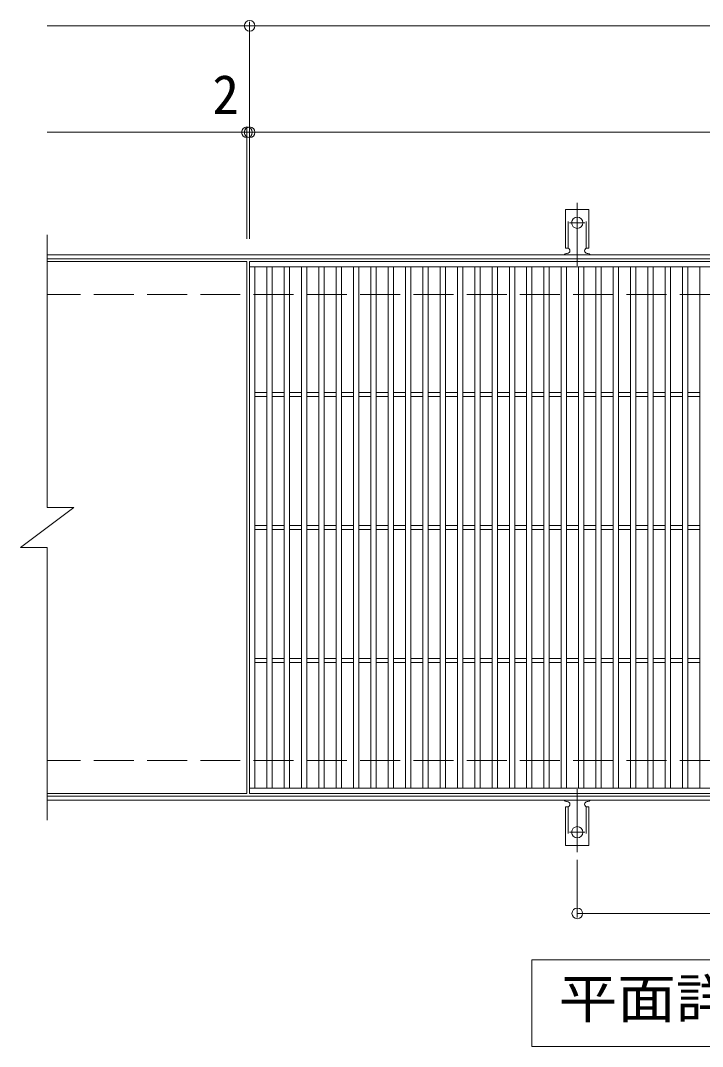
# Model space of a CAD drawing. Units: millimetres, scale not verified. Extents: x -1704 to 1591, y -1366 to 1076.
# Drawn here: x -684 to -172, y 274 to 1045 of the extents above; entities that cross this region are included whole.
import ezdxf
from ezdxf.enums import TextEntityAlignment as Align

# ---------------------------------------------------------------- set-up
doc = ezdxf.new("R2010")
doc.units = ezdxf.units.MM
doc.header["$LTSCALE"] = 10
doc.header["$PDMODE"] = 32
doc.header["$PDSIZE"] = 8
for name, pattern in [('CHAIN2', [12, 9, -1, 1, -1]), ('DASHED2', [3, 2, -1]), ('DASHED3', [4, 3, -1])]:
    doc.linetypes.add(name, pattern=pattern)
for name, color, linetype, lineweight in [('C-1', 2, 'Continuous', 9), ('C-2', 3, 'Continuous', 9), ('C-4', 7, 'Continuous', 9), ('C-5', 7, 'Continuous', 9), ('C-A', 3, 'Continuous', 9)]:
    doc.layers.add(name, color=color, linetype=linetype, lineweight=lineweight)
doc.styles.add('ＭＳ ゴシック', font='')
doc.styles.get('ＭＳ ゴシック').set_extended_font_data('MS Gothic')

msp = doc.modelspace()

# ---------------------------------------------------------------- linework, layer by layer
at = {"layer": 'C-1'}
for p, q in [((641, 869.46), (-664, 869.46)), ((641, 866.46), (-664, 866.46)), ((641, 462.46), (-664, 462.46)), ((641, 459.46), (-664, 459.46))]:
    msp.add_line(p, q, dxfattribs=at)
at = {"layer": 'C-1', "linetype": 'DASHED3'}
for p, q in [((641, 839.46), (-664, 839.46)), ((641, 489.46), (-664, 489.46))]:
    msp.add_line(p, q, dxfattribs=at)
at = {"layer": 'C-2'}
for p, q in [((-664, 884.46), (-664, 679.46)), ((-514, 864.46), (-664, 864.46)), ((-514, 864.46), (-514, 464.46)), ((-512, 860.46), (480, 860.46)), ((-508, 468.46), (-508, 860.46)), ((-499, 468.46), (-499, 860.46)), ((-495, 468.46), (-495, 860.46)), ((-486, 468.46), (-486, 860.46)), ((-482, 468.46), (-482, 860.46)), ((-473, 468.46), (-473, 860.46)), ((-469, 468.46), (-469, 860.46)), ((-460, 468.46), (-460, 860.46)), ((-456, 468.46), (-456, 860.46)), ((-447, 468.46), (-447, 860.46)), ((-443, 468.46), (-443, 860.46)), ((-434, 468.46), (-434, 860.46)), ((-430, 468.46), (-430, 860.46)), ((-421, 468.46), (-421, 860.46)), ((-417, 468.46), (-417, 860.46)), ((-408, 468.46), (-408, 860.46)), ((-404, 468.46), (-404, 860.46)), ((-395, 468.46), (-395, 860.46)), ((-391, 468.46), (-391, 860.46)), ((-382, 468.46), (-382, 860.46)), ((-378, 468.46), (-378, 860.46)), ((-369, 468.46), (-369, 860.46)), ((-365, 468.46), (-365, 860.46)), ((-356, 468.46), (-356, 860.46)), ((-352, 468.46), (-352, 860.46)), ((-343, 468.46), (-343, 860.46)), ((-339, 468.46), (-339, 860.46)), ((-330, 468.46), (-330, 860.46)), ((-326, 468.46), (-326, 860.46)), ((-317, 468.46), (-317, 860.46)), ((-313, 468.46), (-313, 860.46)), ((-304, 468.46), (-304, 860.46)), ((-300, 468.46), (-300, 860.46)), ((-291, 468.46), (-291, 860.46)), ((-287, 468.46), (-287, 860.46)), ((-278, 468.46), (-278, 860.46)), ((-274, 468.46), (-274, 860.46)), ((-265, 468.46), (-265, 860.46)), ((-261, 468.46), (-261, 860.46)), ((-252, 468.46), (-252, 860.46)), ((-248, 468.46), (-248, 860.46)), ((-239, 468.46), (-239, 860.46)), ((-235, 468.46), (-235, 860.46)), ((-226, 468.46), (-226, 860.46)), ((-222, 468.46), (-222, 860.46)), ((-213, 468.46), (-213, 860.46)), ((-209, 468.46), (-209, 860.46)), ((-200, 468.46), (-200, 860.46)), ((-196, 468.46), (-196, 860.46)), ((-187, 468.46), (-187, 860.46)), ((-183, 468.46), (-183, 860.46)), ((-174, 468.46), (-174, 860.46)), ((-508, 765.96), (-499, 765.96)), ((-495, 765.96), (-486, 765.96)), ((-482, 765.96), (-473, 765.96)), ((-469, 765.96), (-460, 765.96)), ((-456, 765.96), (-447, 765.96)), ((-443, 765.96), (-434, 765.96)), ((-430, 765.96), (-421, 765.96)), ((-417, 765.96), (-408, 765.96)), ((-404, 765.96), (-395, 765.96)), ((-391, 765.96), (-382, 765.96)), ((-378, 765.96), (-369, 765.96)), ((-365, 765.96), (-356, 765.96)), ((-352, 765.96), (-343, 765.96)), ((-339, 765.96), (-330, 765.96)), ((-326, 765.96), (-317, 765.96)), ((-313, 765.96), (-304, 765.96)), ((-300, 765.96), (-291, 765.96)), ((-287, 765.96), (-278, 765.96)), ((-274, 765.96), (-265, 765.96)), ((-261, 765.96), (-252, 765.96)), ((-248, 765.96), (-239, 765.96)), ((-235, 765.96), (-226, 765.96)), ((-222, 765.96), (-213, 765.96)), ((-209, 765.96), (-200, 765.96)), ((-196, 765.96), (-187, 765.96)), ((-183, 765.96), (-174, 765.96)), ((-508, 762.96), (-499, 762.96)), ((-495, 762.96), (-486, 762.96)), ((-482, 762.96), (-473, 762.96)), ((-469, 762.96), (-460, 762.96)), ((-456, 762.96), (-447, 762.96)), ((-443, 762.96), (-434, 762.96)), ((-430, 762.96), (-421, 762.96)), ((-417, 762.96), (-408, 762.96)), ((-404, 762.96), (-395, 762.96)), ((-391, 762.96), (-382, 762.96)), ((-378, 762.96), (-369, 762.96)), ((-365, 762.96), (-356, 762.96)), ((-352, 762.96), (-343, 762.96)), ((-339, 762.96), (-330, 762.96)), ((-326, 762.96), (-317, 762.96)), ((-313, 762.96), (-304, 762.96)), ((-300, 762.96), (-291, 762.96)), ((-287, 762.96), (-278, 762.96)), ((-274, 762.96), (-265, 762.96)), ((-261, 762.96), (-252, 762.96)), ((-248, 762.96), (-239, 762.96)), ((-235, 762.96), (-226, 762.96)), ((-222, 762.96), (-213, 762.96)), ((-209, 762.96), (-200, 762.96)), ((-196, 762.96), (-187, 762.96)), ((-183, 762.96), (-174, 762.96)), ((-684, 649.46), (-644, 679.46)), ((-664, 679.46), (-644, 679.46)), ((-508, 665.96), (-499, 665.96)), ((-495, 665.96), (-486, 665.96)), ((-482, 665.96), (-473, 665.96)), ((-469, 665.96), (-460, 665.96)), ((-456, 665.96), (-447, 665.96)), ((-443, 665.96), (-434, 665.96)), ((-430, 665.96), (-421, 665.96)), ((-417, 665.96), (-408, 665.96)), ((-404, 665.96), (-395, 665.96)), ((-391, 665.96), (-382, 665.96)), ((-378, 665.96), (-369, 665.96)), ((-365, 665.96), (-356, 665.96)), ((-352, 665.96), (-343, 665.96)), ((-339, 665.96), (-330, 665.96)), ((-326, 665.96), (-317, 665.96)), ((-313, 665.96), (-304, 665.96)), ((-300, 665.96), (-291, 665.96)), ((-287, 665.96), (-278, 665.96)), ((-274, 665.96), (-265, 665.96)), ((-261, 665.96), (-252, 665.96)), ((-248, 665.96), (-239, 665.96)), ((-235, 665.96), (-226, 665.96)), ((-222, 665.96), (-213, 665.96)), ((-209, 665.96), (-200, 665.96)), ((-196, 665.96), (-187, 665.96)), ((-183, 665.96), (-174, 665.96)), ((-508, 662.96), (-499, 662.96)), ((-495, 662.96), (-486, 662.96)), ((-482, 662.96), (-473, 662.96)), ((-469, 662.96), (-460, 662.96)), ((-456, 662.96), (-447, 662.96)), ((-443, 662.96), (-434, 662.96)), ((-430, 662.96), (-421, 662.96)), ((-417, 662.96), (-408, 662.96)), ((-404, 662.96), (-395, 662.96)), ((-391, 662.96), (-382, 662.96)), ((-378, 662.96), (-369, 662.96)), ((-365, 662.96), (-356, 662.96)), ((-352, 662.96), (-343, 662.96)), ((-339, 662.96), (-330, 662.96)), ((-326, 662.96), (-317, 662.96)), ((-313, 662.96), (-304, 662.96)), ((-300, 662.96), (-291, 662.96)), ((-287, 662.96), (-278, 662.96)), ((-274, 662.96), (-265, 662.96)), ((-261, 662.96), (-252, 662.96)), ((-248, 662.96), (-239, 662.96)), ((-235, 662.96), (-226, 662.96)), ((-222, 662.96), (-213, 662.96)), ((-209, 662.96), (-200, 662.96)), ((-196, 662.96), (-187, 662.96)), ((-183, 662.96), (-174, 662.96)), ((-684, 649.46), (-664, 649.46)), ((-664, 649.46), (-664, 444.46)), ((-508, 565.96), (-499, 565.96)), ((-508, 562.96), (-499, 562.96)), ((-495, 565.96), (-486, 565.96)), ((-495, 562.96), (-486, 562.96)), ((-482, 565.96), (-473, 565.96)), ((-482, 562.96), (-473, 562.96)), ((-469, 565.96), (-460, 565.96)), ((-469, 562.96), (-460, 562.96)), ((-456, 565.96), (-447, 565.96)), ((-456, 562.96), (-447, 562.96)), ((-443, 565.96), (-434, 565.96)), ((-443, 562.96), (-434, 562.96)), ((-430, 565.96), (-421, 565.96)), ((-430, 562.96), (-421, 562.96)), ((-417, 565.96), (-408, 565.96)), ((-417, 562.96), (-408, 562.96)), ((-404, 565.96), (-395, 565.96)), ((-404, 562.96), (-395, 562.96)), ((-391, 565.96), (-382, 565.96)), ((-391, 562.96), (-382, 562.96)), ((-378, 565.96), (-369, 565.96)), ((-378, 562.96), (-369, 562.96)), ((-365, 565.96), (-356, 565.96)), ((-365, 562.96), (-356, 562.96)), ((-352, 565.96), (-343, 565.96)), ((-352, 562.96), (-343, 562.96)), ((-339, 565.96), (-330, 565.96)), ((-339, 562.96), (-330, 562.96)), ((-326, 565.96), (-317, 565.96)), ((-326, 562.96), (-317, 562.96)), ((-313, 565.96), (-304, 565.96)), ((-313, 562.96), (-304, 562.96)), ((-300, 565.96), (-291, 565.96)), ((-300, 562.96), (-291, 562.96)), ((-287, 565.96), (-278, 565.96)), ((-287, 562.96), (-278, 562.96)), ((-274, 565.96), (-265, 565.96)), ((-274, 562.96), (-265, 562.96)), ((-261, 565.96), (-252, 565.96)), ((-261, 562.96), (-252, 562.96)), ((-248, 565.96), (-239, 565.96)), ((-248, 562.96), (-239, 562.96)), ((-235, 565.96), (-226, 565.96)), ((-235, 562.96), (-226, 562.96)), ((-222, 565.96), (-213, 565.96)), ((-222, 562.96), (-213, 562.96)), ((-209, 565.96), (-200, 565.96)), ((-209, 562.96), (-200, 562.96)), ((-196, 565.96), (-187, 565.96)), ((-196, 562.96), (-187, 562.96)), ((-183, 565.96), (-174, 565.96)), ((-183, 562.96), (-174, 562.96)), ((-514, 464.46), (-664, 464.46)), ((480, 468.46), (-512, 468.46)), ((480, 464.46), (-512, 464.46))]:
    msp.add_line(p, q, dxfattribs=at)
msp.add_lwpolyline([(-512, 464.46), (-512, 864.46), (480, 864.46)], dxfattribs=at)
at = {"layer": 'C-4'}
for p, q in [((-664, 1041.46), (641, 1041.46)), ((-512, 881.46), (-512, 1044.46)), ((-514, 881.46), (-514, 964.46)), ((-664, 961.46), (641, 961.46)), ((-266, 414.74), (-266, 371.46)), ((-266, 374.46), (234, 374.46))]:
    msp.add_line(p, q, dxfattribs=at)
for p in [(-512, 1041.46), (-514, 961.46), (-512, 961.46), (-266, 374.46)]:
    msp.add_point(p, dxfattribs=at)
at = {"layer": 'C-5'}
msp.add_lwpolyline([(-300, 274.46), (-300, 339.46), (275, 339.46), (275, 274.46)], close=True, dxfattribs=at)
at = {"layer": 'C-A'}
for p, q in [((-274.75, 874.46), (-274.75, 903.46)), ((-257.25, 903.46), (-274.75, 903.46)), ((-257.25, 874.46), (-257.25, 903.46)), ((-274.75, 874.46), (-273.5, 874.46)), ((-257.25, 874.46), (-258.5, 874.46)), ((-274, 870.46), (-273.5, 870.46)), ((-258.5, 870.46), (-257.99, 870.46)), ((-274, 458.46), (-273.5, 458.46)), ((-258.5, 458.46), (-257.99, 458.46)), ((-274.75, 454.46), (-273.5, 454.46)), ((-274.75, 454.46), (-274.75, 425.46)), ((-257.25, 454.46), (-258.5, 454.46)), ((-257.25, 454.46), (-257.25, 425.46)), ((-257.25, 425.46), (-274.75, 425.46))]:
    msp.add_line(p, q, dxfattribs=at)
at = {"layer": 'C-A', "linetype": 'DASHED2'}
for p, q in [((-272.75, 874.31), (-272.75, 903.46)), ((-259.25, 874.31), (-259.25, 903.46)), ((-272.75, 454.6), (-272.75, 425.46)), ((-259.25, 454.6), (-259.25, 425.46))]:
    msp.add_line(p, q, dxfattribs=at)
at = {"layer": 'C-A', "color": 7, "linetype": 'CHAIN2'}
for p, q in [((-266, 860.99), (-266, 908.39)), ((-271.78, 893.46), (-260.22, 893.46)), ((-266, 467.93), (-266, 420.53)), ((-271.78, 435.46), (-260.22, 435.46))]:
    msp.add_line(p, q, dxfattribs=at)
at = {"layer": 'C-A'}
for centre in [(-266, 893.46), (-266, 435.46)]:
    msp.add_circle(centre, 4.25, dxfattribs=at)
for centre, start, end in [((-273.5, 872.46), 270, 90), ((-258.5, 872.46), 90, 269.8667), ((-274, 868.46), 90.27596, 150.00047), ((-258, 868.46), 29.99927, 89.75836), ((-274, 460.46), 209.99951, 269.72403), ((-273.5, 456.46), 270, 90), ((-258.5, 456.46), 90.13329, 270), ((-258, 460.46), 270.24162, 330.00072)]:
    msp.add_arc(centre, 2, start, end, dxfattribs=at)

# ---------------------------------------------------------------- texts
at = {"layer": 'C-4', "color": 2, "style": 'ＭＳ ゴシック'}
msp.add_text('2', height=29.33, dxfattribs=at).set_placement((-539.96, 966.46), align=Align.BOTTOM_LEFT)
at = {"layer": 'C-5', "color": 2, "style": 'ＭＳ ゴシック', "width": 1.1}
msp.add_text('平面詳細図\u3000Ｓ＝１：１０', height=29.33, dxfattribs=at).set_placement((-280, 286.96), align=Align.BOTTOM_LEFT)

doc.saveas('drawing.dxf')
